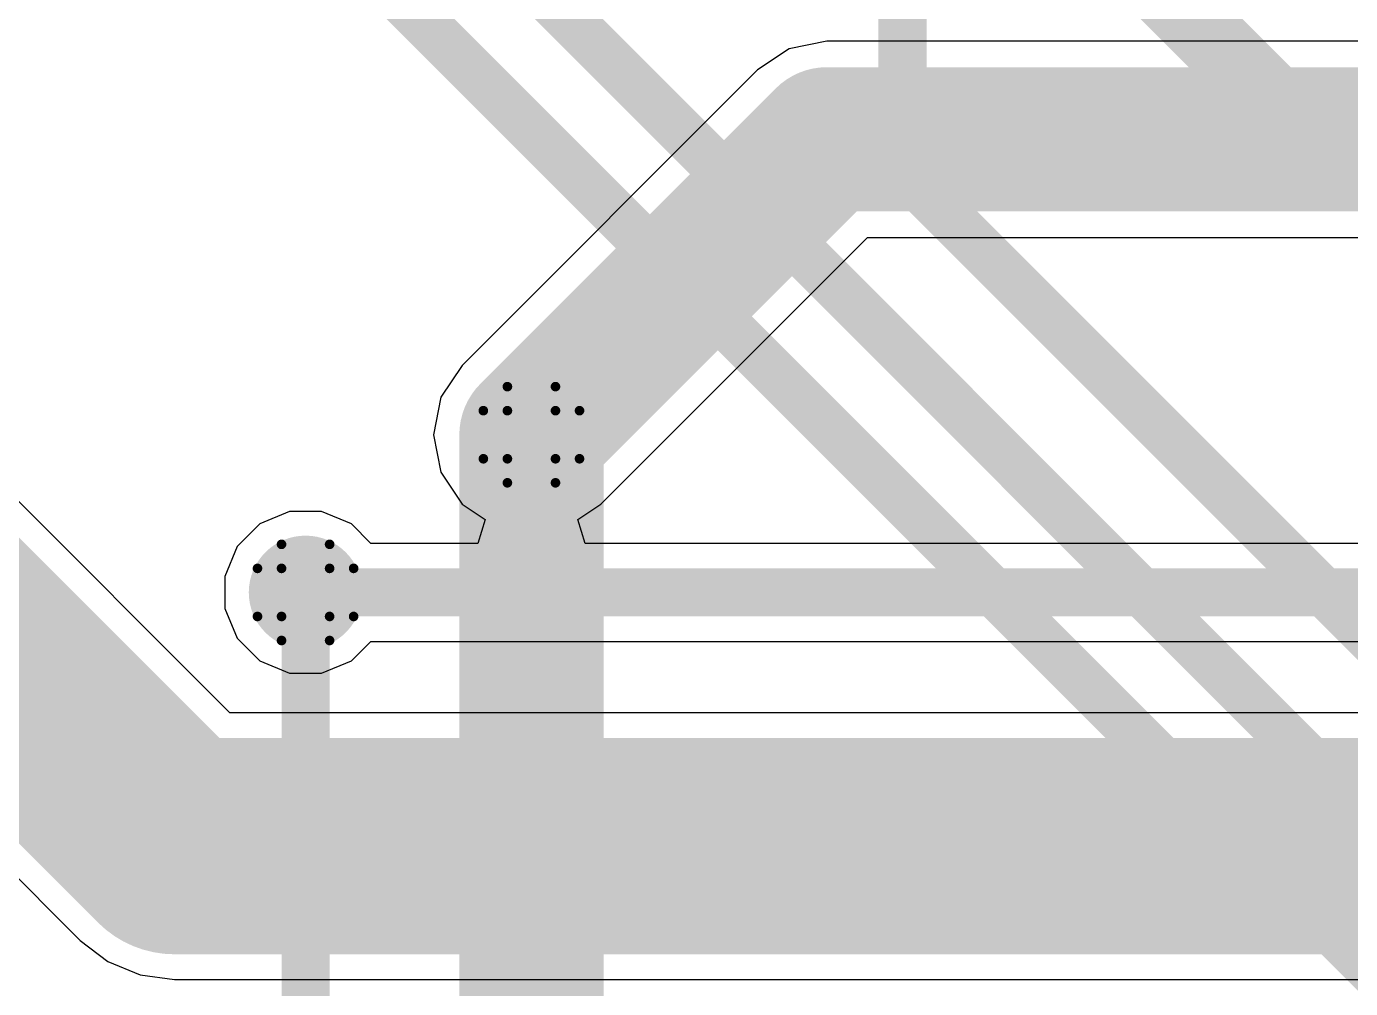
# Model space of a CAD drawing. Header units: inches. Extents: x -25 to 271, y -41 to 15.
# Drawn here: x 16.37 to 23.37, y -26.15 to -21.07 of the extents above; entities that cross this region are included whole.
import ezdxf

# ---------------------------------------------------------------- set-up
doc = ezdxf.new("R2010")
doc.units = ezdxf.units.IN
for name, color, linetype in [('Bottom Layer', 5, 'Continuous'), ('Drill Drawing', 1, 'Continuous'), ('Top Layer', 1, 'Continuous'), ('Via Holes', 16, 'Continuous')]:
    doc.layers.add(name, color=color, linetype=linetype)

msp = doc.modelspace()

# ---------------------------------------------------------------- hatches: boundary and pattern name
at = {"layer": 'Bottom Layer'}
h = msp.add_hatch(color=5, dxfattribs=at)
edge = h.paths.add_edge_path()
edge.add_arc((19.04186438, -23.2267633), 0.2999994, 0, 360)
h = msp.add_hatch(color=5, dxfattribs=at)
edge = h.paths.add_edge_path()
edge.add_arc((17.84854952, -24.05985536), 0.2999994, 0, 360)
at = {"layer": 'Top Layer'}
h = msp.add_hatch(color=1, dxfattribs=at)
edge = h.paths.add_edge_path()
edge.add_arc((19.04186438, -23.2267633), 0.2999994, 0, 360)
h = msp.add_hatch(color=1, dxfattribs=at)
edge = h.paths.add_edge_path()
edge.add_arc((17.84854952, -24.05985536), 0.2999994, 0, 360)
at = {"layer": 'Via Holes'}
h = msp.add_hatch(color=7, dxfattribs=at)
edge = h.paths.add_edge_path()
edge.add_arc((19.04186438, -23.2267633), 0.1499997, 0, 360)
h = msp.add_hatch(color=7, dxfattribs=at)
edge = h.paths.add_edge_path()
edge.add_arc((17.84854952, -24.05985536), 0.1499997, 0, 360)

# ---------------------------------------------------------------- linework, layer by layer
at = {"layer": 'Bottom Layer'}
for points, const_width in [([(21.00204334, -21.83211026), (21.00204334, -3.86349494)], 0.254), ([(16.42872, -18.22059856), (26.35612204, -28.1480006)], 0.254), ([(15.8747206, -18.45007232), (26.12664828, -28.70199999999999)], 0.254), ([(22.1488, -20.6502), (23.1648, -21.6662)], 0.3809999999999999), ([(23.1648, -21.6662), (24.57691808, -21.6662)], 0.3809999999999999), ([(21.00204334, -21.83211026), (26.85593308, -27.686)], 0.254), ([(19.04186438, -27.89733562), (19.04186438, -23.2267633)], 0.7619999999999999), ([(17.84854952, -24.05985536), (17.84855206, -24.0598579)], 0.254), ([(17.84855206, -27.56664794), (17.84855206, -24.0598579)], 0.254)]:
    msp.add_lwpolyline(points, dxfattribs=dict(at, const_width=const_width))
for points, const_width in [([(23.06955, -21.6662, 1), (23.26005, -21.6662, 1)], 0.1905), ([(23.06955, -21.6662, 1), (23.26005, -21.6662, 1)], 0.1905), ([(20.93854334, -21.83211026, 1), (21.06554334, -21.83211026, 1)], 0.127), ([(20.93854334, -21.83211026, 1), (21.06554334, -21.83211026, 1)], 0.127), ([(18.85136438, -23.2267633, 1), (19.23236438, -23.2267633, 1)], 0.3809999999999999), ([(17.78504952, -24.05985536, 1), (17.91204952, -24.05985536, 1)], 0.127), ([(17.78505206, -24.0598579, 1), (17.91205206, -24.0598579, 1)], 0.127), ([(17.78505206, -24.0598579, 1), (17.91205206, -24.0598579, 1)], 0.127)]:
    msp.add_lwpolyline(points, format="xyb", close=True, dxfattribs=dict(at, const_width=const_width))
at = {"layer": 'Drill Drawing', "const_width": 0.0508}
for points in [[(18.91486438, -23.0997633), (18.91486438, -22.9727633)], [(18.91486438, -22.9727633), (19.16886438, -22.9727633)], [(19.16886438, -23.0997633), (19.16886438, -22.9727633)], [(18.78786438, -23.3537633), (18.78786438, -23.0997633)], [(18.78786438, -23.0997633), (18.91486438, -23.0997633)], [(19.16886438, -23.0997633), (19.29586438, -23.0997633)], [(19.29586438, -23.3537633), (19.29586438, -23.0997633)], [(18.78786438, -23.3537633), (18.91486438, -23.3537633)], [(18.91486438, -23.4807633), (18.91486438, -23.3537633)], [(19.16886438, -23.3537633), (19.29586438, -23.3537633)], [(19.16886438, -23.4807633), (19.16886438, -23.3537633)], [(18.91486438, -23.4807633), (19.16886438, -23.4807633)], [(17.72154952, -23.93285536), (17.72154952, -23.80585536)], [(17.72154952, -23.80585536), (17.97554952, -23.80585536)], [(17.97554952, -23.93285536), (17.97554952, -23.80585536)], [(17.59454952, -24.18685536), (17.59454952, -23.93285536)], [(17.59454952, -23.93285536), (17.72154952, -23.93285536)], [(17.97554952, -23.93285536), (18.10254952, -23.93285536)], [(18.10254952, -24.18685536), (18.10254952, -23.93285536)], [(17.59454952, -24.18685536), (17.72154952, -24.18685536)], [(17.72154952, -24.31385536), (17.72154952, -24.18685536)], [(17.97554952, -24.18685536), (18.10254952, -24.18685536)], [(17.97554952, -24.31385536), (17.97554952, -24.18685536)], [(17.72154952, -24.31385536), (17.97554952, -24.31385536)]]:
    msp.add_lwpolyline(points, dxfattribs=at)
at = {"layer": 'Drill Drawing', "const_width": 0.0254}
for points in [[(18.90216438, -22.9727633, 1), (18.92756438, -22.9727633, 1)], [(18.90216438, -22.9727633, 1), (18.92756438, -22.9727633, 1)], [(19.15616438, -22.9727633, 1), (19.18156438, -22.9727633, 1)], [(19.15616438, -22.9727633, 1), (19.18156438, -22.9727633, 1)], [(18.77516438, -23.0997633, 1), (18.80056438, -23.0997633, 1)], [(18.77516438, -23.0997633, 1), (18.80056438, -23.0997633, 1)], [(18.90216438, -23.0997633, 1), (18.92756438, -23.0997633, 1)], [(18.90216438, -23.0997633, 1), (18.92756438, -23.0997633, 1)], [(19.15616438, -23.0997633, 1), (19.18156438, -23.0997633, 1)], [(19.15616438, -23.0997633, 1), (19.18156438, -23.0997633, 1)], [(19.28316438, -23.0997633, 1), (19.30856438, -23.0997633, 1)], [(19.28316438, -23.0997633, 1), (19.30856438, -23.0997633, 1)], [(18.77516438, -23.3537633, 1), (18.80056438, -23.3537633, 1)], [(18.77516438, -23.3537633, 1), (18.80056438, -23.3537633, 1)], [(18.90216438, -23.3537633, 1), (18.92756438, -23.3537633, 1)], [(18.90216438, -23.3537633, 1), (18.92756438, -23.3537633, 1)], [(19.15616438, -23.3537633, 1), (19.18156438, -23.3537633, 1)], [(19.15616438, -23.3537633, 1), (19.18156438, -23.3537633, 1)], [(19.28316438, -23.3537633, 1), (19.30856438, -23.3537633, 1)], [(19.28316438, -23.3537633, 1), (19.30856438, -23.3537633, 1)], [(18.90216438, -23.4807633, 1), (18.92756438, -23.4807633, 1)], [(18.90216438, -23.4807633, 1), (18.92756438, -23.4807633, 1)], [(19.15616438, -23.4807633, 1), (19.18156438, -23.4807633, 1)], [(19.15616438, -23.4807633, 1), (19.18156438, -23.4807633, 1)], [(17.70884952, -23.80585536, 1), (17.73424952, -23.80585536, 1)], [(17.70884952, -23.80585536, 1), (17.73424952, -23.80585536, 1)], [(17.96284952, -23.80585536, 1), (17.98824952, -23.80585536, 1)], [(17.96284952, -23.80585536, 1), (17.98824952, -23.80585536, 1)], [(17.58184952, -23.93285536, 1), (17.60724952, -23.93285536, 1)], [(17.58184952, -23.93285536, 1), (17.60724952, -23.93285536, 1)], [(17.70884952, -23.93285536, 1), (17.73424952, -23.93285536, 1)], [(17.70884952, -23.93285536, 1), (17.73424952, -23.93285536, 1)], [(17.96284952, -23.93285536, 1), (17.98824952, -23.93285536, 1)], [(17.96284952, -23.93285536, 1), (17.98824952, -23.93285536, 1)], [(18.08984952, -23.93285536, 1), (18.11524952, -23.93285536, 1)], [(18.08984952, -23.93285536, 1), (18.11524952, -23.93285536, 1)], [(17.58184952, -24.18685536, 1), (17.60724952, -24.18685536, 1)], [(17.58184952, -24.18685536, 1), (17.60724952, -24.18685536, 1)], [(17.70884952, -24.18685536, 1), (17.73424952, -24.18685536, 1)], [(17.70884952, -24.18685536, 1), (17.73424952, -24.18685536, 1)], [(17.96284952, -24.18685536, 1), (17.98824952, -24.18685536, 1)], [(17.96284952, -24.18685536, 1), (17.98824952, -24.18685536, 1)], [(18.08984952, -24.18685536, 1), (18.11524952, -24.18685536, 1)], [(18.08984952, -24.18685536, 1), (18.11524952, -24.18685536, 1)], [(17.70884952, -24.31385536, 1), (17.73424952, -24.31385536, 1)], [(17.70884952, -24.31385536, 1), (17.73424952, -24.31385536, 1)], [(17.96284952, -24.31385536, 1), (17.98824952, -24.31385536, 1)], [(17.96284952, -24.31385536, 1), (17.98824952, -24.31385536, 1)]]:
    msp.add_lwpolyline(points, format="xyb", close=True, dxfattribs=at)
at = {"layer": 'Top Layer'}
for p, q in [((20.40421624, -21.18767416), (20.23618, -21.29995232)), ((20.60242768, -21.14824828), (20.40421624, -21.18767416)), ((24.57691808, -21.14824828), (20.60242768, -21.14824828)), ((20.23618, -21.29995232), (18.6756167, -22.86051562)), ((19.40811206, -23.59301098), (20.81697132, -22.18415172)), ((20.81697132, -22.18415172), (24.57691808, -22.18415172)), ((18.6756167, -22.86051562), (18.56333854, -23.02855186)), ((17.44800676, -24.69547258), (15.71592742, -22.96339324)), ((18.56333854, -23.02855186), (18.52391266, -23.2267633)), ((18.52391266, -23.2267633), (18.56333854, -23.42497474)), ((18.56333854, -23.42497474), (18.6756167, -23.59301098)), ((17.76361446, -23.63285596), (17.60667548, -23.69786472)), ((17.93348458, -23.63285596), (17.76361446, -23.63285596)), ((18.09042356, -23.69786472), (17.93348458, -23.63285596)), ((18.6756167, -23.59301098), (18.79664262, -23.6738795)), ((19.28708614, -23.6738795), (19.40811206, -23.59301098)), ((17.60667548, -23.69786472), (17.48655888, -23.81798132)), ((18.19343834, -23.8008795), (18.09042356, -23.69786472)), ((18.79664262, -23.6738795), (18.75811844, -23.8008795)), ((19.32561032, -23.8008795), (19.28708614, -23.6738795)), ((14.51322472, -23.75339166), (16.65800834, -25.89817528)), ((17.48655888, -23.81798132), (17.42155012, -23.9749203)), ((18.75811844, -23.8008795), (18.19343834, -23.8008795)), ((27.67325682, -23.8008795), (19.32561032, -23.8008795)), ((17.42155012, -23.9749203), (17.42155012, -24.14479042)), ((17.42155012, -24.14479042), (17.48655888, -24.3017294)), ((17.48655888, -24.3017294), (17.60667548, -24.421846)), ((18.09042356, -24.421846), (18.19343834, -24.31883122)), ((18.19343834, -24.31883122), (27.565985, -24.31883122)), ((17.60667548, -24.421846), (17.76361446, -24.48685476)), ((17.93348458, -24.48685476), (18.09042356, -24.421846)), ((17.76361446, -24.48685476), (17.93348458, -24.48685476)), ((27.27960254, -24.69547258), (17.44800676, -24.69547258)), ((16.65800834, -25.89817528), (16.80391864, -26.01013848)), ((16.80391864, -26.01013848), (16.97383956, -26.08052188)), ((16.97383956, -26.08052188), (17.15618362, -26.10452742)), ((17.15618362, -26.10452742), (26.9877794, -26.10452742))]:
    msp.add_line(p, q, dxfattribs=at)
for points, const_width in [([(19.04186438, -23.2267633), (20.60242768, -21.6662)], 0.7619999999999999), ([(20.60242768, -21.6662), (24.57691808, -21.6662)], 0.7619999999999999), ([(15.0114, -23.25521638), (17.15618362, -25.4)], 1.143), ([(17.84854952, -24.05985536), (27.67325682, -24.05985536)], 0.254), ([(17.15618362, -25.4), (27.27960254, -25.4)], 1.143)]:
    msp.add_lwpolyline(points, dxfattribs=dict(at, const_width=const_width))
for points, const_width in [([(20.41192768, -21.6662, 1), (20.79292768, -21.6662, 1)], 0.3809999999999999), ([(20.41192768, -21.6662, 1), (20.79292768, -21.6662, 1)], 0.3809999999999999), ([(18.85136438, -23.2267633, 1), (19.23236438, -23.2267633, 1)], 0.3809999999999999), ([(17.78504952, -24.05985536, 1), (17.91204952, -24.05985536, 1)], 0.127), ([(16.87043362, -25.4, 1), (17.44193362, -25.4, 1)], 0.5714999999999999), ([(16.87043362, -25.4, 1), (17.44193362, -25.4, 1)], 0.5714999999999999)]:
    msp.add_lwpolyline(points, format="xyb", close=True, dxfattribs=dict(at, const_width=const_width))

doc.saveas('drawing.dxf')
